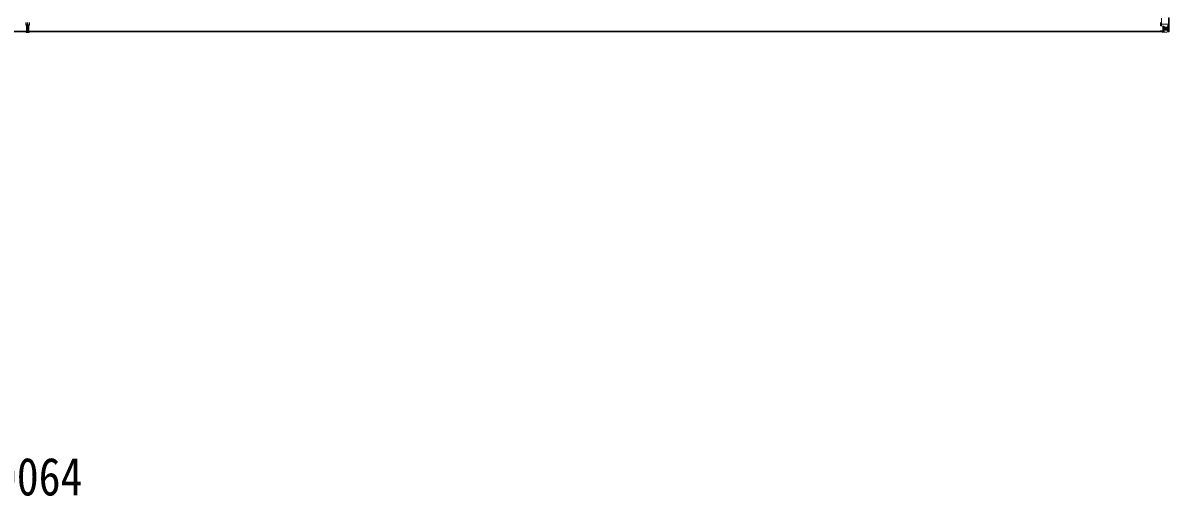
# Model space of a CAD drawing. Units: millimetres at full size, sheet at 1:35; details may follow other scales. Extents: x -9783 to 9892, y -6828 to 6752.
# Drawn here: x -3943 to 1112, y 501 to 2588 of the extents above; entities that cross this region are included whole.
import ezdxf
from ezdxf.enums import TextEntityAlignment as Align

# ---------------------------------------------------------------- set-up
doc = ezdxf.new("R2010")
doc.units = ezdxf.units.MM
doc.header["$LTSCALE"] = 35
for name, color, linetype, lineweight in [('0-1_本体', 4, 'Continuous', 9), ('0-2_部品', 7, 'Continuous', 9), ('0-3_ELV2', 7, 'Continuous', 9), ('0-A_寸法', 6, 'Continuous', 9)]:
    doc.layers.add(name, color=color, linetype=linetype, lineweight=lineweight)
doc.styles.add('ＭＳ ゴシック', font='')
doc.styles.get('ＭＳ ゴシック').set_extended_font_data('MS Gothic')

msp = doc.modelspace()

# ---------------------------------------------------------------- linework, layer by layer
at = {"layer": '0-1_本体'}
for p, q in [((-3923.73, 2551.54), (-8932.73, 2551.54)), ((-3923.73, 2549.48), (-8932.73, 2549.48)), ((-3920.73, 2551.54), (1088.27, 2551.54)), ((-3920.73, 2549.48), (1088.27, 2549.48))]:
    msp.add_line(p, q, dxfattribs=at)
at = {"layer": '0-2_部品'}
for p, q in [((1073.27, 2590.55), (1073.27, 2575.37)), ((1073.27, 2587.24), (1077.77, 2587.24)), ((1077.77, 2609.24), (1077.77, 2576.15)), ((1101.77, 2583.58), (1077.77, 2583.58)), ((1108.38, 2583.36), (1101.77, 2583.58)), ((1108.38, 2583.36), (1104.24, 2571.28)), ((1108.93, 2610.24), (1108.93, 2549.66)), ((1071.77, 2554.23), (1071.77, 2554.11)), ((1071.77, 2552.54), (1071.77, 2554.11)), ((1071.77, 2552.54), (1071.77, 2551.54)), ((1072.77, 2552.54), (1071.77, 2552.54)), ((1072.77, 2551.54), (1072.77, 2552.54)), ((1077.77, 2552.54), (1072.77, 2552.54)), ((1074.27, 2577.1), (1073.27, 2577.09)), ((1073.27, 2575.37), (1074.27, 2575.37)), ((1078.32, 2575.33), (1074.27, 2575.37)), ((1077.97, 2549.04), (1076.28, 2549.48)), ((1077.77, 2554.15), (1087.77, 2554.24)), ((1077.77, 2554.15), (1077.77, 2552.54)), ((1077.97, 2549.04), (1078.27, 2549.04)), ((1078.27, 2549.04), (1078.27, 2549.48)), ((1078.6, 2575.89), (1088.95, 2574.23)), ((1078.6, 2575.25), (1078.6, 2575.89)), ((1088.95, 2573.6), (1078.6, 2575.25)), ((1079.77, 2552.31), (1087.77, 2552.31)), ((1079.77, 2552.28), (1087.77, 2552.28)), ((1083.27, 2548.66), (1083.27, 2549.48)), ((1083.27, 2548.66), (1088.27, 2548.74)), ((1083.27, 2548.25), (1083.27, 2548.66)), ((1083.27, 2548.25), (1083.27, 2547.73)), ((1089.77, 2548.13), (1083.27, 2547.73)), ((1083.27, 2547.73), (1083.27, 2546.85)), ((1083.27, 2546.85), (1089.77, 2547.24)), ((1084.27, 2574.35), (1084.27, 2554.61)), ((1084.27, 2566.45), (1088.27, 2566.45)), ((1084.27, 2558.24), (1088.27, 2558.24)), ((1084.27, 2554.61), (1084.27, 2554.38)), ((1088.16, 2554.61), (1084.27, 2554.61)), ((1087.77, 2554.24), (1087.77, 2553.31)), ((1087.78, 2554.24), (1087.77, 2554.24)), ((1087.77, 2553.31), (1088.27, 2553.31)), ((1087.77, 2553.31), (1087.77, 2552.31)), ((1087.77, 2552.31), (1087.77, 2552.28)), ((1087.78, 2554.4), (1087.78, 2554.24)), ((1088.27, 2570.04), (1089.77, 2570.04)), ((1088.27, 2556.49), (1089.77, 2556.49)), ((1088.27, 2552.95), (1089.77, 2552.95)), ((1088.95, 2574.23), (1088.95, 2573.6)), ((1101.77, 2570.04), (1089.77, 2570.04)), ((1090.77, 2556.49), (1089.77, 2556.49)), ((1101.77, 2556.49), (1089.77, 2556.49)), ((1089.77, 2547.36), (1101.77, 2548.14)), ((1096.29, 2563.68), (1096.29, 2564.64)), ((1101.77, 2570.04), (1101.77, 2570.04)), ((1101.77, 2570.04), (1104.1, 2570.01)), ((1104.1, 2556.54), (1101.77, 2556.48)), ((1101.86, 2548.15), (1109.79, 2548.62)), ((1104.1, 2570.01), (1104.1, 2556.54)), ((1104.96, 2553.03), (1107.69, 2549.37)), ((1108.93, 2549.59), (1108.93, 2549.66)), ((1110.83, 2548.58), (1110.83, 2548.54)), ((1110.83, 2548.53), (1110.83, 2548.53)), ((1111.77, 2549.53), (1111.77, 2549.57))]:
    msp.add_line(p, q, dxfattribs=at)
for points in [[(1111.77, 2549.57), (1111.77, 2610.24), (1108.93, 2610.24)], [(1077.77, 2554.15), (1077.77, 2554.16), (1071.77, 2554.11)], [(1072.77, 2554.27), (1087.77, 2554.4), (1087.78, 2554.4)], [(1074.27, 2575.37), (1074.27, 2577.1), (1077.77, 2577.12)], [(1087.77, 2553.31), (1079.77, 2553.31), (1079.77, 2551.54)], [(1083.27, 2548.25), (1088.27, 2548.25), (1088.27, 2573.71)], [(1110.83, 2548.53), (1101.77, 2547.98), (1089.77, 2547.24), (1089.77, 2573.34)], [(1095.33, 2561.76), (1094.37, 2561.76), (1094.37, 2562.72), (1095.33, 2562.72)], [(1096.29, 2564.64), (1097.25, 2564.64), (1097.25, 2563.68)], [(1097.25, 2560.8), (1097.25, 2559.84), (1096.29, 2559.84), (1096.29, 2560.8)], [(1098.21, 2562.72), (1099.17, 2562.72), (1099.17, 2561.76), (1098.21, 2561.76)]]:
    msp.add_lwpolyline(points, dxfattribs=at)
msp.add_circle((1096.77, 2562.24), 5.3, dxfattribs=at)
for centre, radius, start, end in [((1072.63, 2546.58), 7.69, 88.96999, 96.43426), ((1078.71, 2576.82), 0.937, 182.32209, 263.26766), ((1078.71, 2576.18), 0.937, 182.32209, 263.26766), ((1087.77, 2554.74), 0.5, 270.52895, 0.04464), ((1087.77, 2551.81), 0.5, 0.00109, 90.00109), ((1087.77, 2551.78), 0.5, 359.99802, 89.99691), ((1087.76, 2554.92), 0.513, 271.88028, 1.04707), ((1088.84, 2573.3), 0.937, 2.32209, 83.26766), ((1088.84, 2572.67), 0.937, 2.32209, 83.26766), ((1095.33, 2563.68), 0.96, 270, 0), ((1095.33, 2560.8), 0.96, 0, 90), ((1098.21, 2563.68), 0.96, 180, 270), ((1098.21, 2560.8), 0.96, 90, 180), ((1107.64, 2549.54), 1.28, 311.17831, 2.45895), ((1109.62, 2535.92), 12.7, 89.24466, 95.10311), ((1110.77, 2549.57), 0.999, 273.4424, 359.95083), ((1110.77, 2549.53), 0.999, 273.4424, 359.95083), ((1110.77, 2549.53), 1, 273.50017, 0.00079)]:
    msp.add_arc(centre, radius, start, end, dxfattribs=at)
for centre, major_axis, ratio, start_param, end_param in [((1107.66, 2581.01), (-0.85, -2.32), 0.403757, 2.3087461, 3.2744049), ((1183.52, 2556.49), (-81.75, 0), 0.061163, 0, 0.0007725), ((1106.97, 2556.62), (-0.03, -5), 0.573921, 4.7320603, 5.5159136), ((1105.51, 2569.99), (0, -3), 0.468246, 4.2703918, 4.7058971), ((1108.64, 2551.55), (0.02, -3), 0.466854, 5.5234897, 6.1575023), ((1108.83, 2548.45), (-2, -0.12), 0.060933, 3.1378449, 4.2119296), ((909.83, 2536.22), (-201, -12.36), 0.060933, 3.1373463, 3.1378449)]:
    msp.add_ellipse(centre, major_axis=major_axis, ratio=ratio, start_param=start_param, end_param=end_param, dxfattribs=at)
at = {"layer": '0-3_ELV2'}
for p, q in [((-3930.73, 2590.74), (-3930.73, 2579.85)), ((-3930.73, 2579.35), (-3923.73, 2579.41)), ((-3930.73, 2577.98), (-3923.73, 2577.91)), ((-3927.73, 2577.95), (-3927.73, 2566.08)), ((-3923.73, 2586.91), (-3923.73, 2590.74)), ((-3923.73, 2586.91), (-3920.73, 2586.91)), ((-3923.73, 2586.91), (-3923.73, 2579.84)), ((-3923.73, 2579.84), (-3920.73, 2579.84)), ((-3923.73, 2579.84), (-3923.73, 2570.2)), ((-3920.73, 2586.91), (-3920.73, 2590.74)), ((-3920.73, 2586.91), (-3920.73, 2579.84)), ((-3920.73, 2579.84), (-3920.73, 2570.2)), ((-3913.73, 2578.48), (-3920.73, 2578.41)), ((-3916.73, 2577.95), (-3916.73, 2566.12)), ((-3913.73, 2590.74), (-3913.73, 2579.85)), ((-3913.73, 2579.35), (-3913.73, 2578.48)), ((-3928.73, 2551.41), (-3928.73, 2549.92)), ((-3923.73, 2549.61), (-3928.73, 2549.92)), ((-3928.73, 2549.92), (-3928.73, 2546.91)), ((-3928.73, 2546.91), (-3923.88, 2546.62)), ((-3927.73, 2566.08), (-3923.73, 2566.12)), ((-3927.73, 2566.08), (-3927.73, 2557.85)), ((-3927.73, 2557.85), (-3923.73, 2557.91)), ((-3927.73, 2557.85), (-3927.73, 2554.25)), ((-3927.73, 2554.25), (-3923.73, 2554.32)), ((-3927.73, 2554.25), (-3927.73, 2552.41)), ((-3927.73, 2552.41), (-3923.73, 2552.41)), ((-3923.88, 2546.62), (-3922.23, 2546.52)), ((-3923.73, 2570.2), (-3920.73, 2570.2)), ((-3923.73, 2570.2), (-3923.73, 2563.13)), ((-3923.73, 2563.13), (-3920.73, 2563.13)), ((-3923.73, 2552.41), (-3923.73, 2563.13)), ((-3923.73, 2552.41), (-3923.73, 2549.61)), ((-3922.23, 2549.52), (-3923.73, 2549.61)), ((-3915.73, 2549.92), (-3922.23, 2549.52)), ((-3922.23, 2546.52), (-3922.23, 2549.52)), ((-3920.73, 2570.2), (-3920.73, 2563.13)), ((-3920.73, 2552.41), (-3920.73, 2563.13)), ((-3920.73, 2554.32), (-3916.73, 2554.32)), ((-3920.73, 2552.41), (-3916.73, 2552.41)), ((-3916.73, 2554.32), (-3916.73, 2552.41)), ((-3915.73, 2551.41), (-3915.73, 2549.92))]:
    msp.add_line(p, q, dxfattribs=at)
for points in [[(-3923.73, 2579.91), (-3930.73, 2579.85), (-3930.73, 2579.35), (-3930.73, 2578.48)], [(-3923.73, 2578.41), (-3930.73, 2578.48), (-3930.73, 2577.98)], [(-3920.73, 2579.41), (-3913.73, 2579.35), (-3913.73, 2579.85), (-3920.73, 2579.91)], [(-3920.73, 2577.91), (-3913.73, 2577.98), (-3913.73, 2578.48)], [(-3922.23, 2546.52), (-3915.73, 2546.91), (-3915.73, 2549.92)], [(-3920.73, 2566.12), (-3916.73, 2566.12), (-3916.73, 2557.91)], [(-3920.73, 2557.91), (-3916.73, 2557.91), (-3916.73, 2554.32)]]:
    msp.add_lwpolyline(points, dxfattribs=at)
for centre, start, end in [((-3927.73, 2551.41), 90, 180), ((-3916.73, 2551.41), 0, 90)]:
    msp.add_arc(centre, 1, start, end, dxfattribs=at)
for centre, major_axis, ratio, start_param, end_param in [((-3923.7, 2549.61), (0.18, 2.99), 0.008711, 1.5718618, 3.1415927), ((-4095.6, 2560.13), (171.87, -10.52), 0.017422, 0.0000005, 0.0010659)]:
    msp.add_ellipse(centre, major_axis=major_axis, ratio=ratio, start_param=start_param, end_param=end_param, dxfattribs=at)

# ---------------------------------------------------------------- texts
at = {"layer": '0-A_寸法', "color": 7, "style": 'ＭＳ ゴシック', "width": 0.85}
msp.add_text('10064', height=166.8, dxfattribs=at).set_placement((-4162.85, 453.79), align=Align.BOTTOM_LEFT)

doc.saveas('drawing.dxf')
